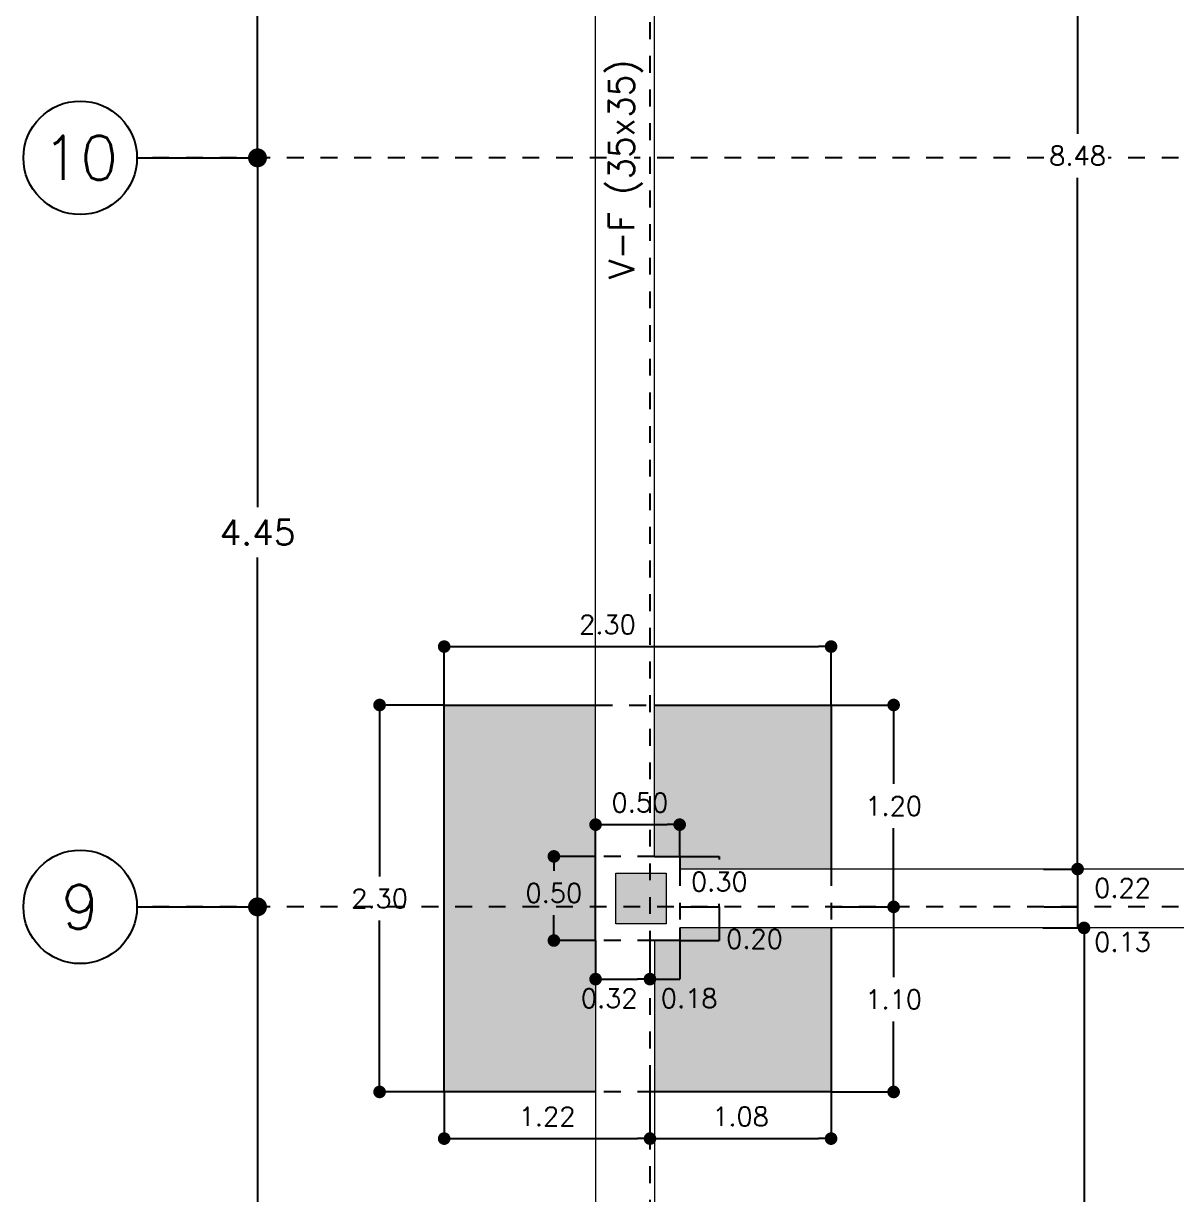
# Model space of a CAD drawing. Header units: millimetres. Extents: x 0 to 197, y -27 to 41.
# Drawn here: x 25.71 to 32.57, y 5.93 to 12.89 of the extents above; entities that cross this region are included whole.
import ezdxf
from ezdxf.enums import TextEntityAlignment as Align

# ---------------------------------------------------------------- set-up
doc = ezdxf.new("R2010")
doc.units = ezdxf.units.MM
doc.header["$LTSCALE"] = 0.01
doc.header["$PDMODE"] = 3
doc.linetypes.add('DASHDOT', pattern=[1, 0.5, -0.25, 0, -0.25])
doc.linetypes.add('DASHED2', pattern=[0.375, 0.25, -0.125])
for name, color, linetype in [('FC_CIRCULO DE EJES', 3, 'Continuous'), ('FC_COTAS', 1, 'Continuous'), ('FC_COTAS @ 75', 1, 'Continuous'), ('FC_COTAS EJES', 1, 'Continuous'), ('FC_COTAS EJES @ 75', 1, 'Continuous'), ('FC_EJES', 1, 'DASHDOT'), ('FC_HATCH COLUMNAS', 253, 'Continuous'), ('FC_HATCH ZAPATAS', 254, 'Continuous'), ('FC_PEDESTAL', 4, 'Continuous'), ('FC_PROYECCION', 6, 'DASHED2'), ('FC_R-175', 5, 'Continuous'), ('FC_R-80 @ 75', 11, 'Continuous'), ('FC_ZAPATAS', 3, 'Continuous')]:
    doc.layers.add(name, color=color, linetype=linetype)
doc.layers.add('FC_COLUMNAS', color=5, linetype='Continuous', lineweight=15)
doc.layers.add('FC_VIGAS', color=2, linetype='Continuous', lineweight=0)
doc.styles.add('FC_TEXT', font='romans.shx', dxfattribs={"height": 0.002})
doc.styles.add('FC_TEXT1', font='romans.shx')
doc.dimstyles.new('FC_COTAS', dxfattribs={"dimtxt": 0.0015, "dimasz": 0.001, "dimexe": 0, "dimexo": 0, "dimgap": 0.001, "dimtad": 1, "dimtih": 1, "dimtoh": 1, "dimzin": 0, "dimdsep": 46, "dimtxsty": 'FC_TEXT1', "dimblk": 'DOT', "dimcen": 0.09, "dimclrd": 256, "dimclre": 256, "dimclrt": 256, "dimadec": 0, "dimazin": 0, "dimtfac": 1, "dimtix": 1, "dimtmove": 2, "dimatfit": 3, "dimfxl": 1.002, "dimtolj": 1, "dimtzin": 0, "dimlwd": -1, "dimarcsym": 0})
doc.dimstyles.new('FC_COTAS EJES', dxfattribs={"dimtxt": 0.002, "dimasz": 0.0015, "dimexe": 0, "dimexo": 0, "dimgap": 0.001, "dimtad": 1, "dimtih": 1, "dimtoh": 1, "dimzin": 0, "dimdsep": 46, "dimtxsty": 'FC_TEXT1', "dimblk": 'DOT', "dimcen": 0.09, "dimclrd": 256, "dimclre": 256, "dimclrt": 256, "dimadec": 0, "dimazin": 0, "dimtfac": 1, "dimtix": 1, "dimtmove": 2, "dimatfit": 3, "dimfxl": 1.002, "dimtolj": 1, "dimtzin": 0, "dimlwd": -1, "dimarcsym": 0})

# ---------------------------------------------------------------- blocks, each defined once
blk = doc.blocks.new('FC_B_Eje')
at = {"layer": 'FC_CIRCULO DE EJES', "ltscale": 1.5}
blk.add_circle((0, 0), 0.0045, dxfattribs=at)
at = {"ltscale": 1.5, "style": 'FC_TEXT1'}
blk.add_attdef('EJE', text='', height=0.0035, dxfattribs=at).set_placement((0, 0), align=Align.MIDDLE_CENTER)
blk = doc.blocks.new('_Dot')
at = {"color": 0, "linetype": 'ByBlock', "lineweight": -2}
blk.add_line((-0.5, 0), (-1, 0), dxfattribs=at)
at = {"color": 0, "linetype": 'ByBlock', "const_width": 0.5}
blk.add_lwpolyline([(-0.25, 0, 1), (0.25, 0, 1)], format="xyb", close=True, dxfattribs=at)
blk = doc.blocks.new('*D371')
at = {"layer": 'Defpoints', "color": 0, "ltscale": 0.6, "transparency": 16777216}
for p in [(242.6784, -71.59), (242.6784, -76.0423), (243.395, -76.0423)]:
    blk.add_point(p, dxfattribs=at)
at = {"layer": 'FC_COTAS EJES', "lineweight": -2, "ltscale": 0.6, "transparency": 16777216}
for p, q in [((242.6784, -71.59), (243.395, -71.59)), ((242.6784, -76.0423), (243.395, -76.0423))]:
    blk.add_line(p, q, dxfattribs=at)
at = {"layer": 'FC_COTAS EJES', "ltscale": 0.6, "transparency": 16777216}
for p, q in [((243.395, -71.7025), (243.395, -73.6661)), ((243.395, -75.9298), (243.395, -73.9661))]:
    blk.add_line(p, q, dxfattribs=at)
at = {"layer": 'FC_COTAS EJES', "ltscale": 0.6, "transparency": 16777216, "xscale": 0.1125, "yscale": 0.1125, "zscale": 0.1125}
for p, rotation in [((243.395, -71.59), 90), ((243.395, -76.0423), 270)]:
    blk.add_blockref('_Dot', p, dxfattribs=dict(at, rotation=rotation))
at = {"layer": 'FC_COTAS EJES', "ltscale": 0.6, "transparency": 16777216, "insert": (243.395, -73.8161), "char_height": 0.15, "attachment_point": 5, "style": 'FC_TEXT1'}
blk.add_mtext('\\A1;4.45', dxfattribs=at)
blk = doc.blocks.new('*D372')
at = {"layer": 'Defpoints', "color": 0, "ltscale": 0.6, "transparency": 16777216}
for p in [(242.6784, -76.0423), (242.6784, -80.4948), (243.395, -80.4948)]:
    blk.add_point(p, dxfattribs=at)
at = {"layer": 'FC_COTAS EJES', "lineweight": -2, "ltscale": 0.6, "transparency": 16777216}
for p, q in [((242.6784, -76.0423), (243.395, -76.0423)), ((242.6784, -80.4948), (243.395, -80.4948))]:
    blk.add_line(p, q, dxfattribs=at)
at = {"layer": 'FC_COTAS EJES', "ltscale": 0.6, "transparency": 16777216}
for p, q in [((243.395, -76.1548), (243.395, -78.1185)), ((243.395, -80.3823), (243.395, -78.4185))]:
    blk.add_line(p, q, dxfattribs=at)
at = {"layer": 'FC_COTAS EJES', "ltscale": 0.6, "transparency": 16777216, "xscale": 0.1125, "yscale": 0.1125, "zscale": 0.1125}
for p, rotation in [((243.395, -76.0423), 90), ((243.395, -80.4948), 270)]:
    blk.add_blockref('_Dot', p, dxfattribs=dict(at, rotation=rotation))
at = {"layer": 'FC_COTAS EJES', "ltscale": 0.6, "transparency": 16777216, "insert": (243.395, -78.2685), "char_height": 0.15, "attachment_point": 5, "style": 'FC_TEXT1'}
blk.add_mtext('\\A1;4.45', dxfattribs=at)
blk = doc.blocks.new('*D373')
at = {"layer": 'Defpoints', "color": 0, "ltscale": 0.6, "transparency": 16777216}
for p in [(242.6784, -80.4948), (242.6784, -84.9473), (243.395, -84.9473)]:
    blk.add_point(p, dxfattribs=at)
at = {"layer": 'FC_COTAS EJES', "lineweight": -2, "ltscale": 0.6, "transparency": 16777216}
for p, q in [((242.6784, -80.4948), (243.395, -80.4948)), ((242.6784, -84.9473), (243.395, -84.9473))]:
    blk.add_line(p, q, dxfattribs=at)
at = {"layer": 'FC_COTAS EJES', "ltscale": 0.6, "transparency": 16777216}
for p, q in [((243.395, -80.6073), (243.395, -82.571)), ((243.395, -84.8348), (243.395, -82.871))]:
    blk.add_line(p, q, dxfattribs=at)
at = {"layer": 'FC_COTAS EJES', "ltscale": 0.6, "transparency": 16777216, "xscale": 0.1125, "yscale": 0.1125, "zscale": 0.1125}
for p, rotation in [((243.395, -80.4948), 90), ((243.395, -84.9473), 270)]:
    blk.add_blockref('_Dot', p, dxfattribs=dict(at, rotation=rotation))
at = {"layer": 'FC_COTAS EJES', "ltscale": 0.6, "transparency": 16777216, "insert": (243.395, -82.721), "char_height": 0.15, "attachment_point": 5, "style": 'FC_TEXT1'}
blk.add_mtext('\\A1;4.45', dxfattribs=at)
blk = doc.blocks.new('FC_B_Columnas E5')
at = {"layer": 'FC_HATCH COLUMNAS', "ltscale": 1.5}
h = blk.add_hatch(color=256, dxfattribs=at)
h.dxf.hatch_style = 1
h.paths.add_polyline_path([(245.5247, -53.5798), (245.8247, -53.5798), (245.8247, -53.8798), (245.5247, -53.8798)])
h.paths.add_polyline_path([(253.0047, -53.5798), (253.3047, -53.5798), (253.3047, -53.8798), (253.0047, -53.8798)])
h.paths.add_polyline_path([(253.0047, -88.7298), (253.3047, -88.7298), (253.3047, -89.0298), (253.0047, -89.0298)])
h.paths.add_polyline_path([(245.5247, -88.7298), (245.8247, -88.7298), (245.8247, -89.0298), (245.5247, -89.0298)])
h.paths.add_polyline_path([(245.5247, -62.4848), (245.8247, -62.4848), (245.8247, -62.7848), (245.5247, -62.7848)])
h.paths.add_polyline_path([(245.5247, -71.3898), (245.8247, -71.3898), (245.8247, -71.6898), (245.5247, -71.6898)])
h.paths.add_polyline_path([(245.5247, -80.2949), (245.8247, -80.2949), (245.8247, -80.5949), (245.5247, -80.5949)])
h.paths.add_polyline_path([(253.0047, -62.4848), (253.3047, -62.4848), (253.3047, -62.7848), (253.0047, -62.7848)])
h.paths.add_polyline_path([(253.0047, -71.3898), (253.3047, -71.3898), (253.3047, -71.6898), (253.0047, -71.6898)])
h.paths.add_polyline_path([(253.0047, -80.2949), (253.3047, -80.2949), (253.3047, -80.5949), (253.0047, -80.5949)])
at = {"layer": 'FC_COLUMNAS', "ltscale": 0.6}
blk.add_lwpolyline([(245.5247, -80.2949), (245.8247, -80.2949), (245.8247, -80.5949), (245.5247, -80.5949)], close=True, dxfattribs=at)
blk = doc.blocks.new('*D247')
at = {"layer": 'Defpoints', "color": 0, "ltscale": 0.6, "transparency": 16777216}
for p in [(28.2143, 8.8399), (27.8304, 6.5399), (28.2143, 6.5399)]:
    blk.add_point(p, dxfattribs=at)
at = {"layer": 'FC_COTAS', "lineweight": -2, "ltscale": 0.6, "transparency": 16777216}
for p, q in [((28.2143, 8.8399), (27.8304, 8.8399)), ((28.2143, 6.5399), (27.8304, 6.5399))]:
    blk.add_line(p, q, dxfattribs=at)
at = {"layer": 'FC_COTAS', "ltscale": 0.6, "transparency": 16777216}
for p, q in [((27.8304, 8.7649), (27.8304, 7.8212)), ((27.8304, 6.6149), (27.8304, 7.5587))]:
    blk.add_line(p, q, dxfattribs=at)
at = {"layer": 'FC_COTAS', "ltscale": 0.6, "transparency": 16777216, "xscale": 0.075, "yscale": 0.075, "zscale": 0.075}
for p, rotation in [((27.8304, 8.8399), 90), ((27.8304, 6.5399), 270)]:
    blk.add_blockref('_Dot', p, dxfattribs=dict(at, rotation=rotation))
at = {"layer": 'FC_COTAS', "ltscale": 0.6, "transparency": 16777216, "insert": (27.8304, 7.6899), "char_height": 0.1125, "attachment_point": 5, "style": 'FC_TEXT1'}
blk.add_mtext('\\A1;2.30', dxfattribs=at)
blk = doc.blocks.new('*D248')
at = {"layer": 'Defpoints', "color": 0, "ltscale": 0.6, "transparency": 16777216}
for p in [(30.5143, 9.1872), (28.2143, 8.8399), (30.5143, 8.8399)]:
    blk.add_point(p, dxfattribs=at)
at = {"layer": 'FC_COTAS', "lineweight": -2, "ltscale": 0.6, "transparency": 16777216}
for p, q in [((28.2143, 8.8399), (28.2143, 9.1872)), ((30.5143, 8.8399), (30.5143, 9.1872))]:
    blk.add_line(p, q, dxfattribs=at)
at = {"layer": 'FC_COTAS', "ltscale": 0.6, "transparency": 16777216}
blk.add_line((28.2893, 9.1872), (30.4393, 9.1872), dxfattribs=at)
at = {"layer": 'FC_COTAS', "ltscale": 0.6, "transparency": 16777216, "xscale": 0.075, "yscale": 0.075, "zscale": 0.075, "rotation": 180}
blk.add_blockref('_Dot', (28.2143, 9.1872), dxfattribs=at)
at = {"layer": 'FC_COTAS', "ltscale": 0.6, "transparency": 16777216, "xscale": 0.075, "yscale": 0.075, "zscale": 0.075}
blk.add_blockref('_Dot', (30.5143, 9.1872), dxfattribs=at)
at = {"layer": 'FC_COTAS', "ltscale": 0.6, "transparency": 16777216, "insert": (29.1852, 9.3185), "char_height": 0.1125, "attachment_point": 5, "style": 'FC_TEXT1'}
blk.add_mtext('\\A1;2.30', dxfattribs=at)
blk = doc.blocks.new('*D249')
at = {"layer": 'Defpoints', "color": 0, "ltscale": 0.6, "transparency": 16777216}
for p in [(30.5143, 8.8399), (30.5143, 7.6401), (30.8862, 7.6401)]:
    blk.add_point(p, dxfattribs=at)
at = {"layer": 'FC_COTAS', "lineweight": -2, "ltscale": 0.6, "transparency": 16777216}
for p, q in [((30.5143, 8.8399), (30.8862, 8.8399)), ((30.5143, 7.6401), (30.8862, 7.6401))]:
    blk.add_line(p, q, dxfattribs=at)
at = {"layer": 'FC_COTAS', "ltscale": 0.6, "transparency": 16777216}
for p, q in [((30.8862, 8.7649), (30.8862, 8.3712)), ((30.8862, 7.7151), (30.8862, 8.1087))]:
    blk.add_line(p, q, dxfattribs=at)
at = {"layer": 'FC_COTAS', "ltscale": 0.6, "transparency": 16777216, "xscale": 0.075, "yscale": 0.075, "zscale": 0.075}
for p, rotation in [((30.8862, 8.8399), 90), ((30.8862, 7.6401), 270)]:
    blk.add_blockref('_Dot', p, dxfattribs=dict(at, rotation=rotation))
at = {"layer": 'FC_COTAS', "ltscale": 0.6, "transparency": 16777216, "insert": (30.8862, 8.24), "char_height": 0.1125, "attachment_point": 5, "style": 'FC_TEXT1'}
blk.add_mtext('\\A1;1.20', dxfattribs=at)
blk = doc.blocks.new('*D250')
at = {"layer": 'Defpoints', "color": 0, "ltscale": 0.6, "transparency": 16777216}
for p in [(29.4378, 6.6866), (28.2143, 6.5399), (29.4378, 6.2624)]:
    blk.add_point(p, dxfattribs=at)
at = {"layer": 'FC_COTAS', "lineweight": -2, "ltscale": 0.6, "transparency": 16777216}
for p, q in [((29.4378, 6.6866), (29.4378, 6.2624)), ((28.2143, 6.5399), (28.2143, 6.2624))]:
    blk.add_line(p, q, dxfattribs=at)
at = {"layer": 'FC_COTAS', "ltscale": 0.6, "transparency": 16777216}
blk.add_line((28.2893, 6.2624), (29.3628, 6.2624), dxfattribs=at)
at = {"layer": 'FC_COTAS', "ltscale": 0.6, "transparency": 16777216, "xscale": 0.075, "yscale": 0.075, "zscale": 0.075, "rotation": 180}
blk.add_blockref('_Dot', (28.2143, 6.2624), dxfattribs=at)
at = {"layer": 'FC_COTAS', "ltscale": 0.6, "transparency": 16777216, "xscale": 0.075, "yscale": 0.075, "zscale": 0.075}
blk.add_blockref('_Dot', (29.4378, 6.2624), dxfattribs=at)
at = {"layer": 'FC_COTAS', "ltscale": 0.6, "transparency": 16777216, "insert": (28.826, 6.3937), "char_height": 0.1125, "attachment_point": 5, "style": 'FC_TEXT1'}
blk.add_mtext('\\A1;1.22', dxfattribs=at)
blk = doc.blocks.new('*D251')
at = {"layer": 'Defpoints', "color": 0, "ltscale": 0.6, "transparency": 16777216}
for p in [(29.1143, 7.9399), (28.8665, 7.4399), (29.1143, 7.4399)]:
    blk.add_point(p, dxfattribs=at)
at = {"layer": 'FC_COTAS', "lineweight": -2, "ltscale": 0.6, "transparency": 16777216}
for p, q in [((29.1143, 7.9399), (28.8665, 7.9399)), ((29.1143, 7.4399), (28.8665, 7.4399))]:
    blk.add_line(p, q, dxfattribs=at)
at = {"layer": 'FC_COTAS', "ltscale": 0.6, "transparency": 16777216}
for p, q in [((28.8665, 7.8649), (28.8665, 7.8535)), ((28.8665, 7.5149), (28.8665, 7.591))]:
    blk.add_line(p, q, dxfattribs=at)
at = {"layer": 'FC_COTAS', "ltscale": 0.6, "transparency": 16777216, "xscale": 0.075, "yscale": 0.075, "zscale": 0.075}
for p, rotation in [((28.8665, 7.9399), 90), ((28.8665, 7.4399), 270)]:
    blk.add_blockref('_Dot', p, dxfattribs=dict(at, rotation=rotation))
at = {"layer": 'FC_COTAS', "ltscale": 0.6, "transparency": 16777216, "insert": (28.8665, 7.7223), "char_height": 0.1125, "attachment_point": 5, "style": 'FC_TEXT1'}
blk.add_mtext('\\A1;0.50', dxfattribs=at)
blk = doc.blocks.new('*D252')
at = {"layer": 'Defpoints', "color": 0, "ltscale": 0.6, "transparency": 16777216}
for p in [(29.6143, 8.1287), (29.1143, 7.9399), (29.6143, 7.9399)]:
    blk.add_point(p, dxfattribs=at)
at = {"layer": 'FC_COTAS', "lineweight": -2, "ltscale": 0.6, "transparency": 16777216}
for p, q in [((29.1143, 7.9399), (29.1143, 8.1287)), ((29.6143, 7.9399), (29.6143, 8.1287))]:
    blk.add_line(p, q, dxfattribs=at)
at = {"layer": 'FC_COTAS', "ltscale": 0.6, "transparency": 16777216}
blk.add_line((29.1893, 8.1287), (29.5393, 8.1287), dxfattribs=at)
at = {"layer": 'FC_COTAS', "ltscale": 0.6, "transparency": 16777216, "xscale": 0.075, "yscale": 0.075, "zscale": 0.075, "rotation": 180}
blk.add_blockref('_Dot', (29.1143, 8.1287), dxfattribs=at)
at = {"layer": 'FC_COTAS', "ltscale": 0.6, "transparency": 16777216, "xscale": 0.075, "yscale": 0.075, "zscale": 0.075}
blk.add_blockref('_Dot', (29.6143, 8.1287), dxfattribs=at)
at = {"layer": 'FC_COTAS', "ltscale": 0.6, "transparency": 16777216, "insert": (29.378, 8.26), "char_height": 0.1125, "attachment_point": 5, "style": 'FC_TEXT1'}
blk.add_mtext('\\A1;0.50', dxfattribs=at)
blk = doc.blocks.new('*D253')
at = {"layer": 'Defpoints', "color": 0, "ltscale": 0.6, "transparency": 16777216}
for p in [(29.6143, 7.9399), (29.6143, 7.6401), (29.8499, 7.6401)]:
    blk.add_point(p, dxfattribs=at)
at = {"layer": 'FC_COTAS', "lineweight": -2, "ltscale": 0.6, "transparency": 16777216}
for p, q in [((29.6143, 7.9399), (29.8499, 7.9399)), ((29.6143, 7.6401), (29.8499, 7.6401))]:
    blk.add_line(p, q, dxfattribs=at)
at = {"layer": 'FC_COTAS', "ltscale": 0.6, "transparency": 16777216}
for p, q in [((29.8499, 7.9399), (29.8499, 7.9212)), ((29.8499, 7.6401), (29.8499, 7.6587))]:
    blk.add_line(p, q, dxfattribs=at)
at = {"layer": 'FC_COTAS', "ltscale": 0.6, "transparency": 16777216, "insert": (29.8499, 7.79), "char_height": 0.1125, "attachment_point": 5, "style": 'FC_TEXT1'}
blk.add_mtext('\\A1;0.30', dxfattribs=at)
blk = doc.blocks.new('*D254')
at = {"layer": 'Defpoints', "color": 0, "ltscale": 0.6, "transparency": 16777216}
for p in [(29.1143, 7.4399), (29.4378, 7.4399), (29.4378, 7.2105)]:
    blk.add_point(p, dxfattribs=at)
at = {"layer": 'FC_COTAS', "lineweight": -2, "ltscale": 0.6, "transparency": 16777216}
for p, q in [((29.1143, 7.4399), (29.1143, 7.2105)), ((29.4378, 7.4399), (29.4378, 7.2105))]:
    blk.add_line(p, q, dxfattribs=at)
at = {"layer": 'FC_COTAS', "ltscale": 0.6, "transparency": 16777216}
blk.add_line((29.1893, 7.2105), (29.3628, 7.2105), dxfattribs=at)
at = {"layer": 'FC_COTAS', "ltscale": 0.6, "transparency": 16777216, "xscale": 0.075, "yscale": 0.075, "zscale": 0.075, "rotation": 180}
blk.add_blockref('_Dot', (29.1143, 7.2105), dxfattribs=at)
at = {"layer": 'FC_COTAS', "ltscale": 0.6, "transparency": 16777216, "xscale": 0.075, "yscale": 0.075, "zscale": 0.075}
blk.add_blockref('_Dot', (29.4378, 7.2105), dxfattribs=at)
at = {"layer": 'FC_COTAS', "ltscale": 0.6, "transparency": 16777216, "insert": (29.1956, 7.0965), "char_height": 0.1125, "attachment_point": 5, "style": 'FC_TEXT1'}
blk.add_mtext('\\A1;0.32', dxfattribs=at)
blk = doc.blocks.new('*D255')
at = {"layer": 'Defpoints', "color": 0, "ltscale": 0.6, "transparency": 16777216}
for p in [(29.4378, 7.4399), (29.6143, 7.4399), (29.6143, 7.2105)]:
    blk.add_point(p, dxfattribs=at)
at = {"layer": 'FC_COTAS', "lineweight": -2, "ltscale": 0.6, "transparency": 16777216}
for p, q in [((29.4378, 7.4399), (29.4378, 7.2105)), ((29.6143, 7.4399), (29.6143, 7.2105))]:
    blk.add_line(p, q, dxfattribs=at)
at = {"layer": 'FC_COTAS', "ltscale": 0.6, "transparency": 16777216}
blk.add_line((29.4378, 7.2105), (29.6143, 7.2105), dxfattribs=at)
at = {"layer": 'FC_COTAS', "ltscale": 0.6, "transparency": 16777216, "insert": (29.6706, 7.0965), "char_height": 0.1125, "attachment_point": 5, "style": 'FC_TEXT1'}
blk.add_mtext('\\A1;0.18', dxfattribs=at)
blk = doc.blocks.new('*D256')
at = {"layer": 'Defpoints', "color": 0, "ltscale": 0.6, "transparency": 16777216}
for p in [(29.6143, 7.6401), (29.6143, 7.4399), (29.8499, 7.4399)]:
    blk.add_point(p, dxfattribs=at)
at = {"layer": 'FC_COTAS', "lineweight": -2, "ltscale": 0.6, "transparency": 16777216}
for p, q in [((29.6143, 7.6401), (29.8499, 7.6401)), ((29.6143, 7.4399), (29.8499, 7.4399))]:
    blk.add_line(p, q, dxfattribs=at)
at = {"layer": 'FC_COTAS', "ltscale": 0.6, "transparency": 16777216}
blk.add_line((29.8499, 7.6401), (29.8499, 7.4399), dxfattribs=at)
at = {"layer": 'FC_COTAS', "ltscale": 0.6, "transparency": 16777216, "insert": (30.059, 7.4496), "char_height": 0.1125, "attachment_point": 5, "style": 'FC_TEXT1'}
blk.add_mtext('\\A1;0.20', dxfattribs=at)
blk = doc.blocks.new('*D257')
at = {"layer": 'Defpoints', "color": 0, "ltscale": 0.6, "transparency": 16777216}
for p in [(30.5143, 7.6401), (30.5143, 6.5399), (30.8862, 6.5399)]:
    blk.add_point(p, dxfattribs=at)
at = {"layer": 'FC_COTAS', "lineweight": -2, "ltscale": 0.6, "transparency": 16777216}
for p, q in [((30.5143, 7.6401), (30.8862, 7.6401)), ((30.5143, 6.5399), (30.8862, 6.5399))]:
    blk.add_line(p, q, dxfattribs=at)
at = {"layer": 'FC_COTAS', "ltscale": 0.6, "transparency": 16777216}
for p, q in [((30.8862, 7.5651), (30.8862, 7.2212)), ((30.8862, 6.6149), (30.8862, 6.9587))]:
    blk.add_line(p, q, dxfattribs=at)
at = {"layer": 'FC_COTAS', "ltscale": 0.6, "transparency": 16777216, "xscale": 0.075, "yscale": 0.075, "zscale": 0.075}
for p, rotation in [((30.8862, 7.6401), 90), ((30.8862, 6.5399), 270)]:
    blk.add_blockref('_Dot', p, dxfattribs=dict(at, rotation=rotation))
at = {"layer": 'FC_COTAS', "ltscale": 0.6, "transparency": 16777216, "insert": (30.8862, 7.09), "char_height": 0.1125, "attachment_point": 5, "style": 'FC_TEXT1'}
blk.add_mtext('\\A1;1.10', dxfattribs=at)
blk = doc.blocks.new('*D258')
at = {"layer": 'Defpoints', "color": 0, "ltscale": 0.6, "transparency": 16777216}
for p in [(29.4378, 6.6866), (30.5143, 6.5399), (30.5143, 6.2624)]:
    blk.add_point(p, dxfattribs=at)
at = {"layer": 'FC_COTAS', "lineweight": -2, "ltscale": 0.6, "transparency": 16777216}
for p, q in [((29.4378, 6.6866), (29.4378, 6.2624)), ((30.5143, 6.5399), (30.5143, 6.2624))]:
    blk.add_line(p, q, dxfattribs=at)
at = {"layer": 'FC_COTAS', "ltscale": 0.6, "transparency": 16777216}
blk.add_line((29.5128, 6.2624), (30.4393, 6.2624), dxfattribs=at)
at = {"layer": 'FC_COTAS', "ltscale": 0.6, "transparency": 16777216, "xscale": 0.075, "yscale": 0.075, "zscale": 0.075, "rotation": 180}
blk.add_blockref('_Dot', (29.4378, 6.2624), dxfattribs=at)
at = {"layer": 'FC_COTAS', "ltscale": 0.6, "transparency": 16777216, "xscale": 0.075, "yscale": 0.075, "zscale": 0.075}
blk.add_blockref('_Dot', (30.5143, 6.2624), dxfattribs=at)
at = {"layer": 'FC_COTAS', "ltscale": 0.6, "transparency": 16777216, "insert": (29.976, 6.3937), "char_height": 0.1125, "attachment_point": 5, "style": 'FC_TEXT1'}
blk.add_mtext('\\A1;1.08', dxfattribs=at)
blk = doc.blocks.new('*D259')
at = {"layer": 'Defpoints', "color": 0, "ltscale": 0.6, "transparency": 16777216}
for p in [(31.7945, 16.3451), (31.7776, 7.8649), (31.9798, 7.8649)]:
    blk.add_point(p, dxfattribs=at)
at = {"layer": 'FC_COTAS', "lineweight": -2, "ltscale": 0.6, "transparency": 16777216}
for p, q in [((31.7945, 16.3451), (31.9798, 16.3451)), ((31.7776, 7.8649), (31.9798, 7.8649))]:
    blk.add_line(p, q, dxfattribs=at)
at = {"layer": 'FC_COTAS', "ltscale": 0.6, "transparency": 16777216}
for p, q in [((31.9798, 16.2701), (31.9798, 12.2362)), ((31.9798, 7.9399), (31.9798, 11.9737))]:
    blk.add_line(p, q, dxfattribs=at)
at = {"layer": 'FC_COTAS', "ltscale": 0.6, "transparency": 16777216, "xscale": 0.075, "yscale": 0.075, "zscale": 0.075}
for p, rotation in [((31.9798, 16.3451), 90), ((31.9798, 7.8649), 270)]:
    blk.add_blockref('_Dot', p, dxfattribs=dict(at, rotation=rotation))
at = {"layer": 'FC_COTAS', "ltscale": 0.6, "transparency": 16777216, "insert": (31.9798, 12.105), "char_height": 0.1125, "attachment_point": 5, "style": 'FC_TEXT1', "bg_fill": 3, "box_fill_scale": 1.1, "bg_fill_color": 256, "bg_fill_true_color": 13158600, "bg_fill_transparency": 0}
blk.add_mtext('\\A1;8.48', dxfattribs=at)
blk = doc.blocks.new('*D260')
at = {"layer": 'Defpoints', "color": 0, "ltscale": 0.6, "transparency": 16777216}
for p in [(31.7776, 7.8649), (31.7801, 7.6401), (31.9798, 7.6401)]:
    blk.add_point(p, dxfattribs=at)
at = {"layer": 'FC_COTAS', "lineweight": -2, "ltscale": 0.6, "transparency": 16777216}
for p, q in [((31.7776, 7.8649), (31.9798, 7.8649)), ((31.7801, 7.6401), (31.9798, 7.6401))]:
    blk.add_line(p, q, dxfattribs=at)
at = {"layer": 'FC_COTAS', "ltscale": 0.6, "transparency": 16777216}
blk.add_line((31.9798, 7.8649), (31.9798, 7.6401), dxfattribs=at)
at = {"layer": 'FC_COTAS', "ltscale": 0.6, "transparency": 16777216, "insert": (32.2471, 7.7525), "char_height": 0.1125, "attachment_point": 5, "style": 'FC_TEXT1'}
blk.add_mtext('\\A1;0.22', dxfattribs=at)
blk = doc.blocks.new('*D261')
at = {"layer": 'Defpoints', "color": 0, "ltscale": 0.6, "transparency": 16777216}
for p in [(31.7801, 7.6401), (31.7734, 7.5149), (31.9798, 7.5149)]:
    blk.add_point(p, dxfattribs=at)
at = {"layer": 'FC_COTAS', "lineweight": -2, "ltscale": 0.6, "transparency": 16777216}
for p, q in [((31.7801, 7.6401), (31.9798, 7.6401)), ((31.7734, 7.5149), (31.9798, 7.5149))]:
    blk.add_line(p, q, dxfattribs=at)
at = {"layer": 'FC_COTAS', "ltscale": 0.6, "transparency": 16777216}
blk.add_line((31.9798, 7.6401), (31.9798, 7.5149), dxfattribs=at)
at = {"layer": 'FC_COTAS', "ltscale": 0.6, "transparency": 16777216, "insert": (32.2471, 7.4319), "char_height": 0.1125, "attachment_point": 5, "style": 'FC_TEXT1'}
blk.add_mtext('\\A1;0.13', dxfattribs=at)
blk = doc.blocks.new('*D262')
at = {"layer": 'Defpoints', "color": 0, "ltscale": 0.6, "transparency": 16777216}
for p in [(31.7734, 7.5149), (31.8198, -0.8451), (32.018, -0.8451)]:
    blk.add_point(p, dxfattribs=at)
at = {"layer": 'FC_COTAS', "lineweight": -2, "ltscale": 0.6, "transparency": 16777216}
for p, q in [((31.7734, 7.5149), (32.018, 7.5149)), ((31.8198, -0.8451), (32.018, -0.8451))]:
    blk.add_line(p, q, dxfattribs=at)
at = {"layer": 'FC_COTAS', "ltscale": 0.6, "transparency": 16777216}
for p, q in [((32.018, 7.4399), (32.018, 3.4662)), ((32.018, -0.7701), (32.018, 3.2037))]:
    blk.add_line(p, q, dxfattribs=at)
at = {"layer": 'FC_COTAS', "ltscale": 0.6, "transparency": 16777216, "xscale": 0.075, "yscale": 0.075, "zscale": 0.075}
for p, rotation in [((32.018, 7.5149), 90), ((32.018, -0.8451), 270)]:
    blk.add_blockref('_Dot', p, dxfattribs=dict(at, rotation=rotation))
at = {"layer": 'FC_COTAS', "ltscale": 0.6, "transparency": 16777216, "insert": (32.018, 3.3349), "char_height": 0.1125, "attachment_point": 5, "style": 'FC_TEXT1'}
blk.add_mtext('\\A1;8.36', dxfattribs=at)
blk = doc.blocks.new('FC_B_Ejes E5')
at = {"layer": 'FC_EJES', "ltscale": 0.6}
for p, q in [((245.7281, -51.0366), (245.7281, -91.387)), ((255.8702, -76.0423), (242.6784, -76.0423)), ((255.8702, -80.4948), (242.6784, -80.4948))]:
    blk.add_line(p, q, dxfattribs=at)
at = {"layer": 'FC_R-175'}
ref = blk.add_blockref('FC_B_Eje', (242.3409, -76.0423), dxfattribs=dict(at, xscale=75, yscale=75, zscale=75))
ref.add_attrib('EJE', '10', dxfattribs={"layer": '0', "color": 0, "ltscale": 1.5, "height": 0.2625, "style": 'FC_TEXT1'}).set_placement((242.3409, -76.0423), align=Align.MIDDLE_CENTER)
ref = blk.add_blockref('FC_B_Eje', (242.3409, -80.4948), dxfattribs=dict(at, xscale=75, yscale=75, zscale=75))
ref.add_attrib('EJE', '9', dxfattribs={"layer": '0', "color": 0, "ltscale": 1.5, "height": 0.2625, "style": 'FC_TEXT1'}).set_placement((242.3409, -80.4948), align=Align.MIDDLE_CENTER)
at = {"layer": 'FC_COTAS EJES @ 75', "ltscale": 0.6}
for base, p1, p2, picture, middle in [((243.395, -76.0423), (242.6784, -71.59), (242.6784, -76.0423), '*D371', (243.395, -73.8161)), ((243.395, -80.4948), (242.6784, -76.0423), (242.6784, -80.4948), '*D372', (243.395, -78.2685)), ((243.395, -84.9473), (242.6784, -80.4948), (242.6784, -84.9473), '*D373', (243.395, -82.721))]:
    dim = blk.add_linear_dim(base=base, p1=p1, p2=p2, angle=90, dimstyle='FC_COTAS EJES', override={"dimscale": 75, "dimtix": 1, "dimtofl": 1, "dimtmove": 2, "dimatfit": 3}, dxfattribs=at)
    dim.commit()
    dim.dimension.update_dxf_attribs({"geometry": picture, "text_midpoint": middle})

msp = doc.modelspace()

# ---------------------------------------------------------------- hatches: boundary and pattern name
at = {"layer": 'FC_HATCH ZAPATAS', "ltscale": 0.6}
h = msp.add_hatch(color=256, dxfattribs=at)
h.dxf.hatch_style = 1
h.paths.add_polyline_path([(29.1143, 8.8399), (28.2143, 8.8399), (28.2143, 7.6401), (29.1143, 7.6401), (29.1143, 7.9399)])
h.paths.add_polyline_path([(29.1143, 7.4399), (29.1143, 7.6401), (28.2143, 7.6401), (28.2143, 6.5399), (29.1143, 6.5399)])
h.paths.add_polyline_path([(30.5143, 7.5149), (29.6143, 7.5149), (29.6143, 7.4399), (29.4643, 7.4399), (29.4643, 6.5399), (30.5143, 6.5399)])
h.paths.add_polyline_path([(30.5143, 8.8399), (29.4643, 8.8399), (29.4643, 7.9399), (29.6143, 7.9399), (29.6143, 7.8649), (30.5143, 7.8649)])

# ---------------------------------------------------------------- linework, layer by layer
at = {"layer": 'FC_PEDESTAL', "ltscale": 0.6}
for points in [[(29.1143, 7.4399), (29.1143, 7.9399)], [(29.4643, 7.9399), (29.6143, 7.9399), (29.6143, 7.8649)], [(29.6143, 7.5149), (29.6143, 7.4399), (29.4643, 7.4399)]]:
    msp.add_lwpolyline(points, dxfattribs=at)
at = {"layer": 'FC_PROYECCION', "ltscale": 0.6}
for points in [[(29.1143, 8.8399), (29.4643, 8.8399)], [(29.4643, 7.9399), (29.1143, 7.9399)], [(29.6143, 7.8649), (29.6143, 7.5149)], [(30.5143, 7.8649), (30.5143, 7.5149)], [(29.4643, 7.4399), (29.1143, 7.4399)], [(29.4643, 6.5399), (29.1143, 6.5399)]]:
    msp.add_lwpolyline(points, dxfattribs=at)
at = {"layer": 'FC_VIGAS', "ltscale": 0.6}
for points in [[(29.1143, 7.9399), (29.1143, 16.3451)], [(29.4643, 7.9399), (29.4643, 16.3451)], [(36.6343, 7.8649), (29.6143, 7.8649)], [(36.6343, 7.5149), (29.6143, 7.5149)], [(29.1143, 7.4399), (29.1143, -0.4951)], [(29.4643, 7.4399), (29.4643, -0.4951)]]:
    msp.add_lwpolyline(points, dxfattribs=at)
at = {"layer": 'FC_ZAPATAS', "ltscale": 0.6}
for points in [[(29.1143, 6.5399), (28.2143, 6.5399), (28.2143, 8.8399), (29.1143, 8.8399)], [(29.4643, 8.8399), (30.5143, 8.8399), (30.5143, 7.8649)], [(30.5143, 7.5149), (30.5143, 6.5399), (29.4643, 6.5399)]]:
    msp.add_lwpolyline(points, dxfattribs=at)

# ---------------------------------------------------------------- block references
at = {"layer": 'FC_COTAS'}
for name in ['FC_B_Ejes E5', 'FC_B_Columnas E5']:
    msp.add_blockref(name, (-216.2904, 88.1348), dxfattribs=at)

# ---------------------------------------------------------------- dimensions: what is measured, and where the dimension line sits
at = {"layer": 'FC_COTAS @ 75', "ltscale": 0.6}
for base, p1, p2, picture, middle in [((30.5143, 9.1872), (28.2143, 8.8399), (30.5143, 8.8399), '*D248', (29.1852, 9.3185)), ((29.6143, 8.1287), (29.1143, 7.9399), (29.6143, 7.9399), '*D252', (29.378, 8.26)), ((29.4378, 7.2105), (29.1143, 7.4399), (29.4378, 7.4399), '*D254', (29.1956, 7.0965)), ((29.6143, 7.2105), (29.4378, 7.4399), (29.6143, 7.4399), '*D255', (29.6706, 7.0965))]:
    dim = msp.add_linear_dim(base=base, p1=p1, p2=p2, dimstyle='FC_COTAS', override={"dimscale": 75, "dimtix": 1, "dimtofl": 1, "dimtmove": 2, "dimatfit": 3}, dxfattribs=at)
    dim.commit()
    dim.dimension.update_dxf_attribs({"geometry": picture, "text_midpoint": middle, "dimtype": 128})
for base, p1, p2, picture, middle in [((27.8304, 6.5399), (28.2143, 8.8399), (28.2143, 6.5399), '*D247', (27.8304, 7.6899)), ((30.8862, 7.6401), (30.5143, 8.8399), (30.5143, 7.6401), '*D249', (30.8862, 8.24)), ((29.8499, 7.6401), (29.6143, 7.9399), (29.6143, 7.6401), '*D253', (29.8499, 7.79)), ((30.8862, 6.5399), (30.5143, 7.6401), (30.5143, 6.5399), '*D257', (30.8862, 7.09)), ((32.018, -0.8451), (31.7734, 7.5149), (31.8198, -0.8451), '*D262', (32.018, 3.3349))]:
    dim = msp.add_linear_dim(base=base, p1=p1, p2=p2, angle=90, dimstyle='FC_COTAS', override={"dimscale": 75, "dimtix": 1, "dimtofl": 1, "dimtmove": 2, "dimatfit": 3}, dxfattribs=at)
    dim.commit()
    dim.dimension.update_dxf_attribs({"geometry": picture, "text_midpoint": middle})
for base, p1, p2, picture, middle in [((28.8665, 7.4399), (29.1143, 7.9399), (29.1143, 7.4399), '*D251', (28.8665, 7.7223)), ((29.8499, 7.4399), (29.6143, 7.6401), (29.6143, 7.4399), '*D256', (30.059, 7.4496)), ((31.9798, 7.5149), (31.7801, 7.6401), (31.7734, 7.5149), '*D261', (32.2471, 7.4319))]:
    dim = msp.add_linear_dim(base=base, p1=p1, p2=p2, angle=90, dimstyle='FC_COTAS', override={"dimscale": 75, "dimtix": 1, "dimtofl": 1, "dimtmove": 2, "dimatfit": 3}, dxfattribs=at)
    dim.commit()
    dim.dimension.update_dxf_attribs({"geometry": picture, "text_midpoint": middle, "dimtype": 128})
for base, p1, p2, picture, middle in [((29.4378, 6.2624), (28.2143, 6.5399), (29.4378, 6.6866), '*D250', (28.826, 6.3937)), ((30.5143, 6.2624), (29.4378, 6.6866), (30.5143, 6.5399), '*D258', (29.976, 6.3937))]:
    dim = msp.add_linear_dim(base=base, p1=p1, p2=p2, dimstyle='FC_COTAS', override={"dimscale": 75, "dimtix": 1, "dimtofl": 1, "dimtmove": 2, "dimatfit": 3}, dxfattribs=at)
    dim.commit()
    dim.dimension.update_dxf_attribs({"geometry": picture, "text_midpoint": middle})

# ---------------------------------------------------------------- next in the draw order: texts
at = {"layer": 'FC_R-80 @ 75', "insert": (29.2931, 12.0246), "char_height": 0.15, "width": 1.480071, "attachment_point": 5, "rotation": 90, "style": 'FC_TEXT', "bg_fill": 3, "box_fill_scale": 1, "bg_fill_color": 256, "bg_fill_transparency": 0}
msp.add_mtext('V-F (35x35)', dxfattribs=at)

# ---------------------------------------------------------------- next in the draw order: dimensions: what is measured, and where the dimension line sits
at = {"layer": 'FC_COTAS @ 75', "ltscale": 0.6}
dim = msp.add_linear_dim(base=(31.9798, 7.8649), p1=(31.7945, 16.3451), p2=(31.7776, 7.8649), angle=90, dimstyle='FC_COTAS', override={"dimscale": 75, "dimtix": 1, "dimtofl": 1, "dimtmove": 2, "dimatfit": 3, "dimtfill": 1}, dxfattribs=at)
dim.commit()
dim.dimension.update_dxf_attribs({"geometry": '*D259', "text_midpoint": (31.9798, 12.105)})

# ---------------------------------------------------------------- next in the draw order: dimensions: what is measured, and where the dimension line sits
dim = msp.add_linear_dim(base=(31.9798, 7.6401), p1=(31.7776, 7.8649), p2=(31.7801, 7.6401), angle=90, dimstyle='FC_COTAS', override={"dimscale": 75, "dimtix": 1, "dimtofl": 1, "dimtmove": 2, "dimatfit": 3}, dxfattribs=at)
dim.commit()
dim.dimension.update_dxf_attribs({"geometry": '*D260', "text_midpoint": (32.2471, 7.7525), "dimtype": 128})

doc.saveas('drawing.dxf')
